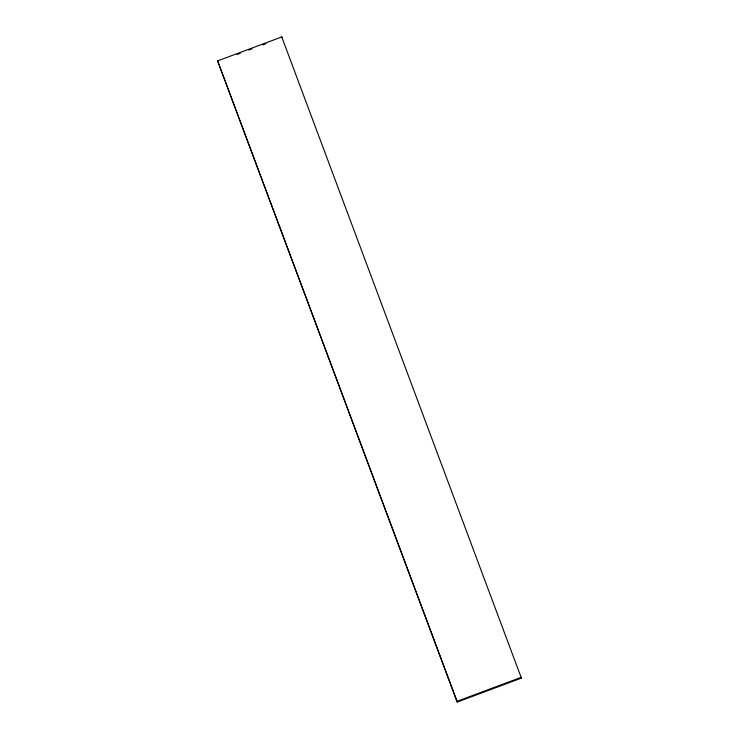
<?xml version="1.0" encoding="UTF-8"?>
<svg xmlns="http://www.w3.org/2000/svg" width="739" height="739" viewBox="0 0 739 739"><rect width="100%" height="100%" fill="white"/><g stroke="black" fill="none" stroke-linecap="round" stroke-linejoin="round"><path stroke-width="1.11" d="M217.608 60.912L281.753 36.95L521.392 678.088L457.247 702.05L217.608 60.912L457.247 702.05M237.053 54.464L240.258 53.263M248.812 50.067L252.017 48.876M262.714 44.876L265.92 43.684M457.044 701.311L521.189 677.349L521.392 678.088M281.753 36.95L281.956 37.689"/></g></svg>
